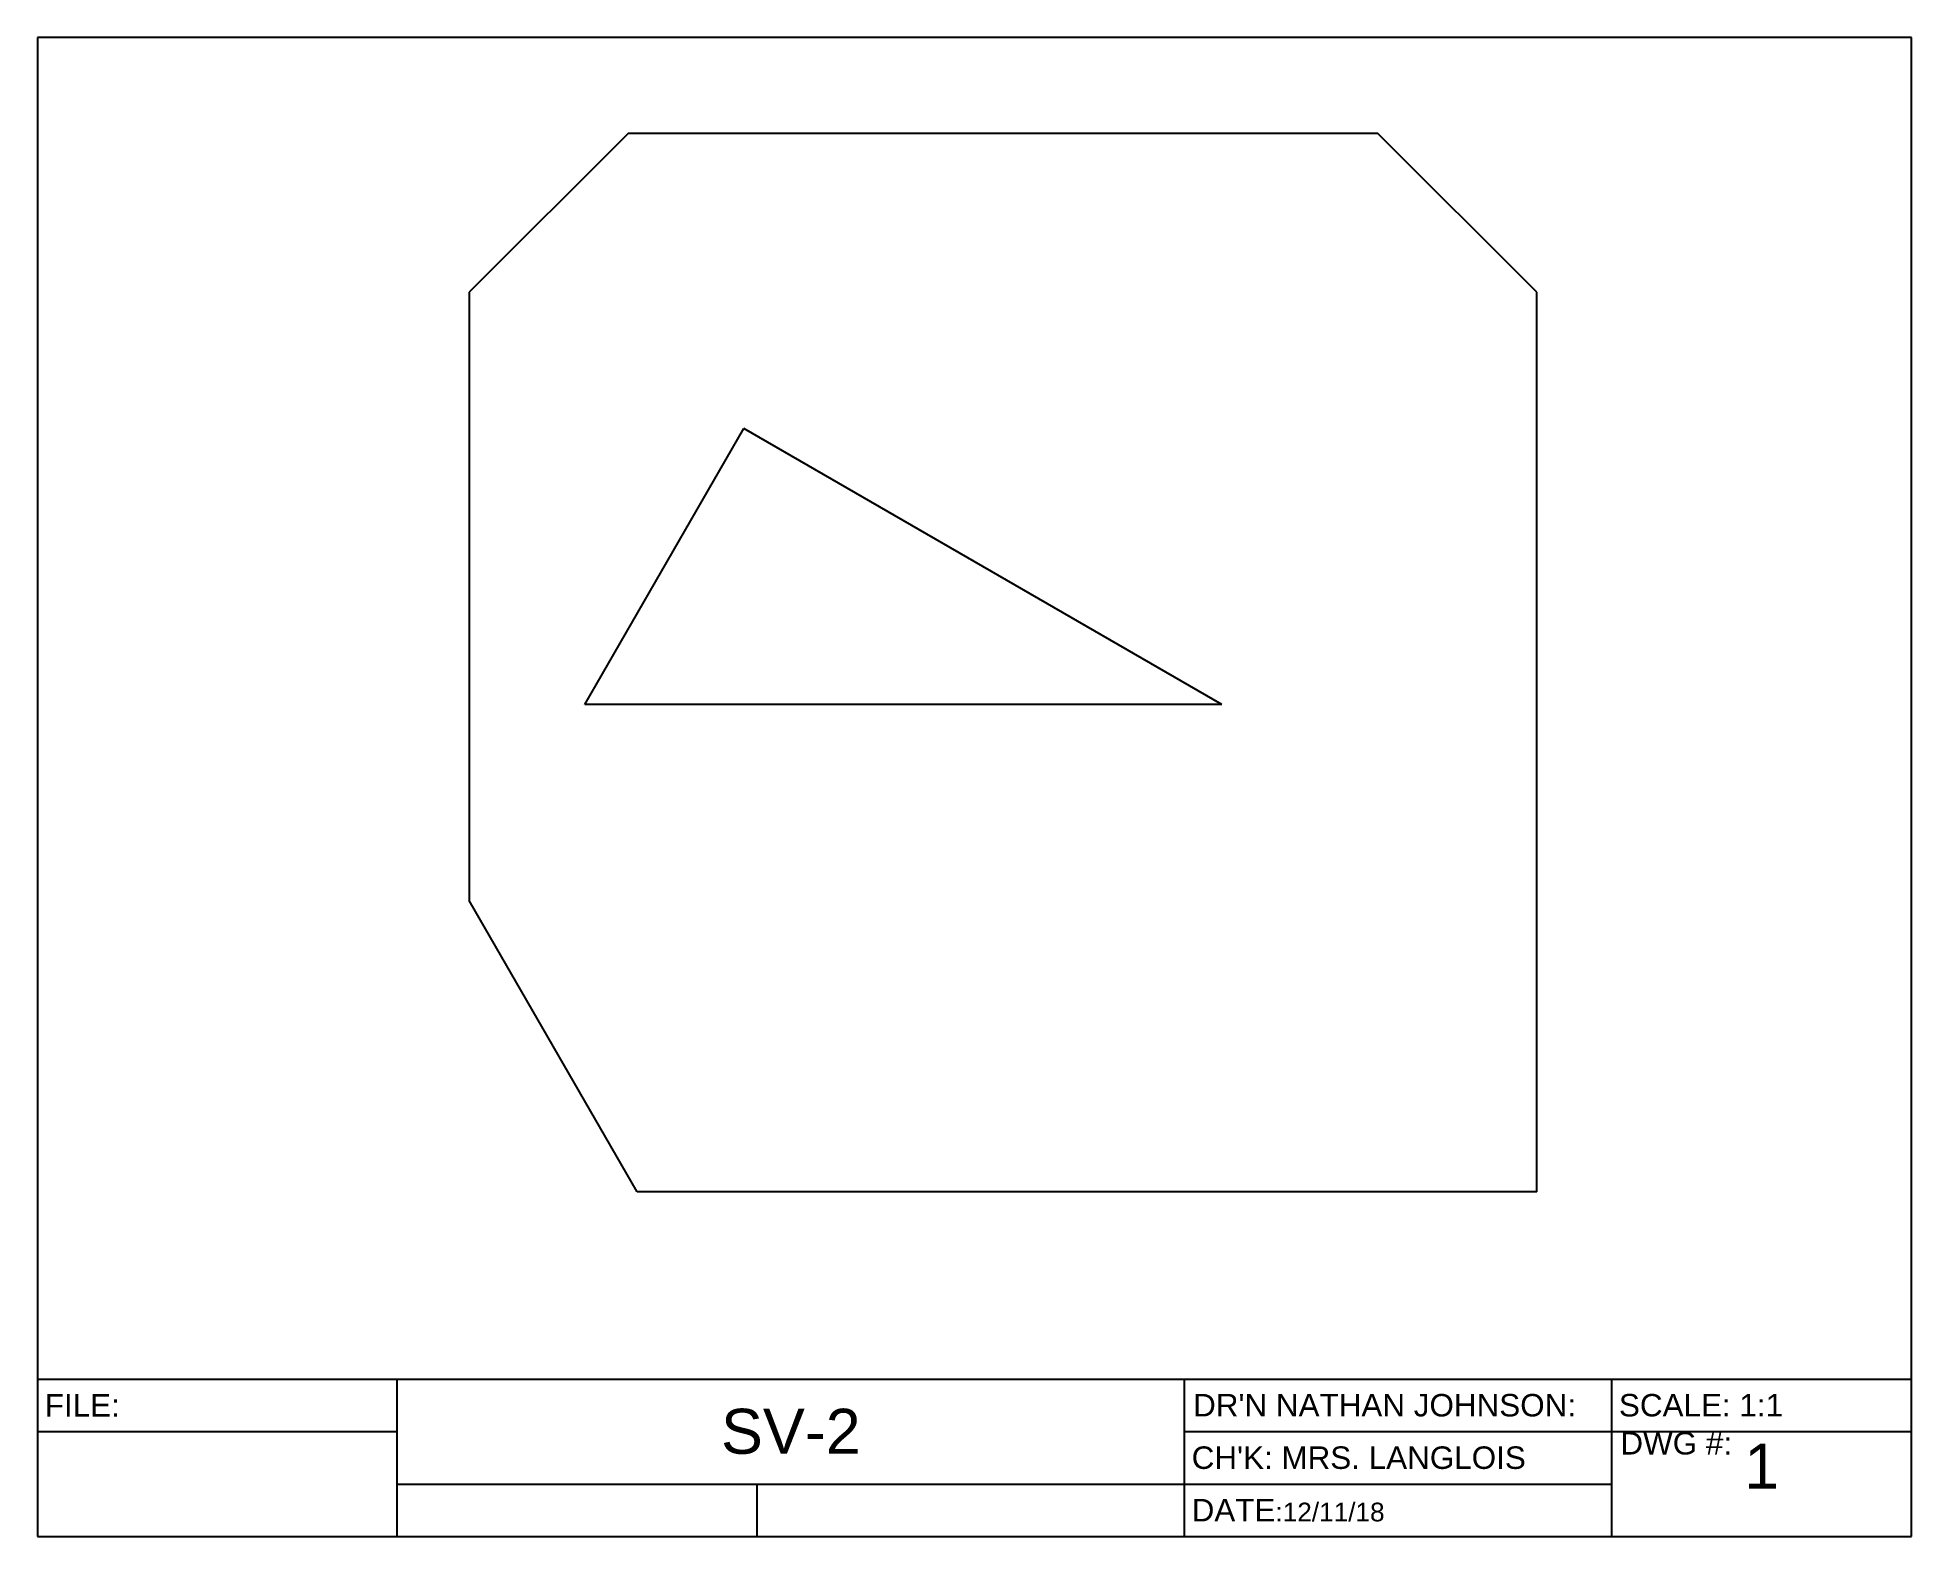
# Model space of a CAD drawing. Header units: millimetres. Extents: x 0 to 250, y 0 to 200.
import ezdxf

# ---------------------------------------------------------------- set-up
doc = ezdxf.new("R2010")
doc.units = ezdxf.units.MM
doc.styles.get("Standard").update_dxf_attribs({"font": 'arial.ttf'})

msp = doc.modelspace()

# ---------------------------------------------------------------- linework, layer by layer
at = {"color": 5}
for p, q in [((250, 200), (0, 200)), ((0, 200), (0, 0)), ((250, 0), (250, 200)), ((0, 0), (250, 0))]:
    msp.add_line(p, q, dxfattribs=at)
for p, q in [((78.79, 187.21), (57.57, 166)), ((178.79, 187.21), (78.79, 187.21)), ((200, 166), (178.79, 187.21)), ((57.57, 166), (57.57, 84.84)), ((200, 46), (200, 166)), ((73, 111), (94.25, 147.81)), ((158, 111), (94.25, 147.81)), ((158, 111), (73, 111)), ((80, 46), (57.57, 84.84)), ((200, 46), (80, 46))]:
    msp.add_line(p, q)
at = {"color": 1}
for p, q in [((0, 21), (250, 21)), ((48, 0), (48, 21)), ((153, 0), (153, 21)), ((210, 0), (210, 21)), ((0, 14), (48, 14)), ((153, 14), (250, 14)), ((48, 7), (210, 7)), ((96, 0), (96, 7))]:
    msp.add_line(p, q, dxfattribs=at)

# ---------------------------------------------------------------- texts
for s, width, heights, insert, char_height, attachment_point in [(' {\\H1.2x;FILE: }', 48, [0], (0, 17.5), 2.5, 4), (" DR'N NATHAN JOHNSON: ", 57, [0], (153, 17.5), 3, 4), (' {\\H1.2x;SCALE: 1:1}', 40, [0], (210, 17.5), 2.5, 4), ('SV-2', 105, [0], (100.5, 14), 6, 5), (' DWG #:', 40, [3.1], (210, 10.9), 3, 7), (" {\\H1.2x;CH'K: MRS. LANGLOIS}", 57, [0], (153, 10.5), 2.5, 4), ('1', 40, [18.75], (230, 9.39), 6, 5), (' {\\H1.2x;DATE}:12/11/18', 57, [0], (153, 3.5), 2.5, 4)]:
    msp.add_mtext_dynamic_manual_height_columns(s, width=width, gutter_width=12.5, heights=heights, dxfattribs=dict(at, insert=insert, char_height=char_height, attachment_point=attachment_point))

doc.saveas('drawing.dxf')
